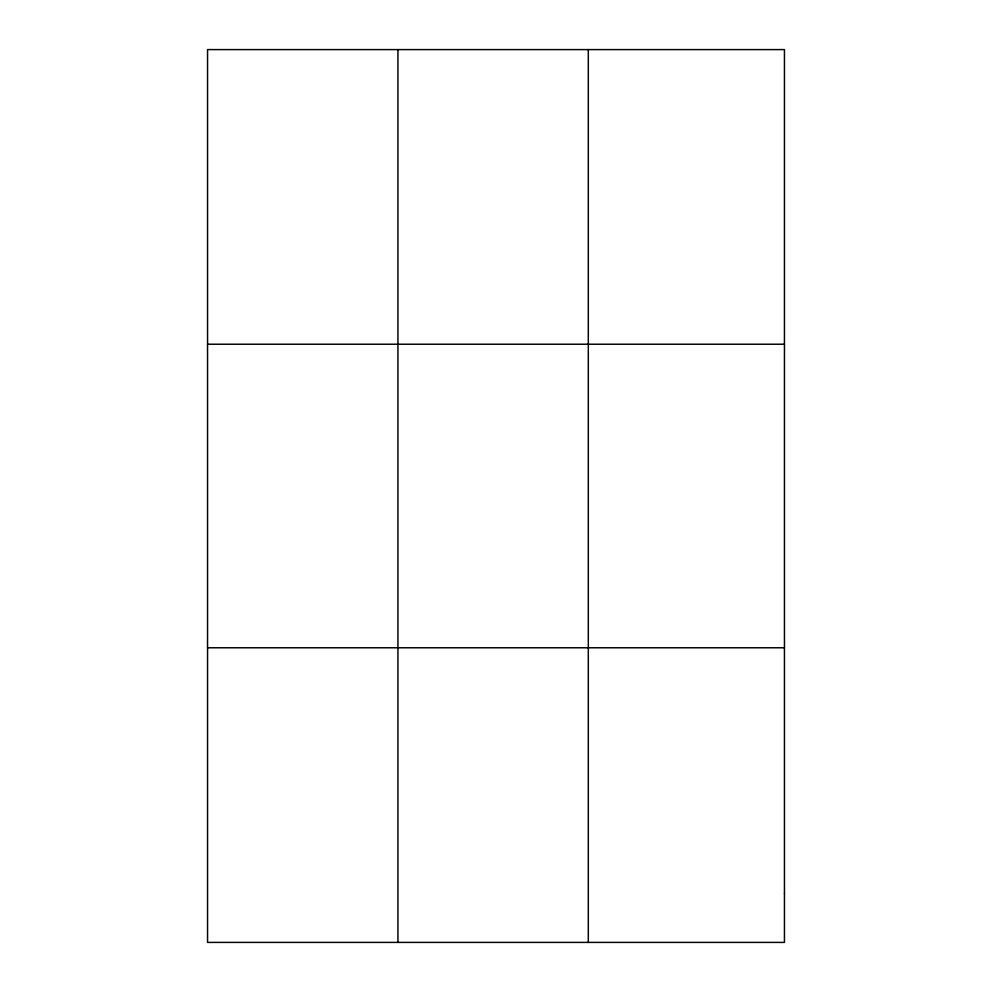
<?xml version="1.0" encoding="UTF-8"?>
<svg xmlns="http://www.w3.org/2000/svg" width="992" height="992" viewBox="0 0 992 992"><rect width="100%" height="100%" fill="white"/><g stroke="black" fill="none" stroke-linecap="round" stroke-linejoin="round"><path stroke-width="1.49" d="M397.928 49.6L397.928 942.4M588.306 49.6L588.306 942.4M207.551 344.224L784.449 344.224M207.551 647.776L784.449 647.776M784.449 893.296L784.449 942.4L207.551 942.4L207.551 49.6L784.449 49.6L784.449 893.296"/></g></svg>
